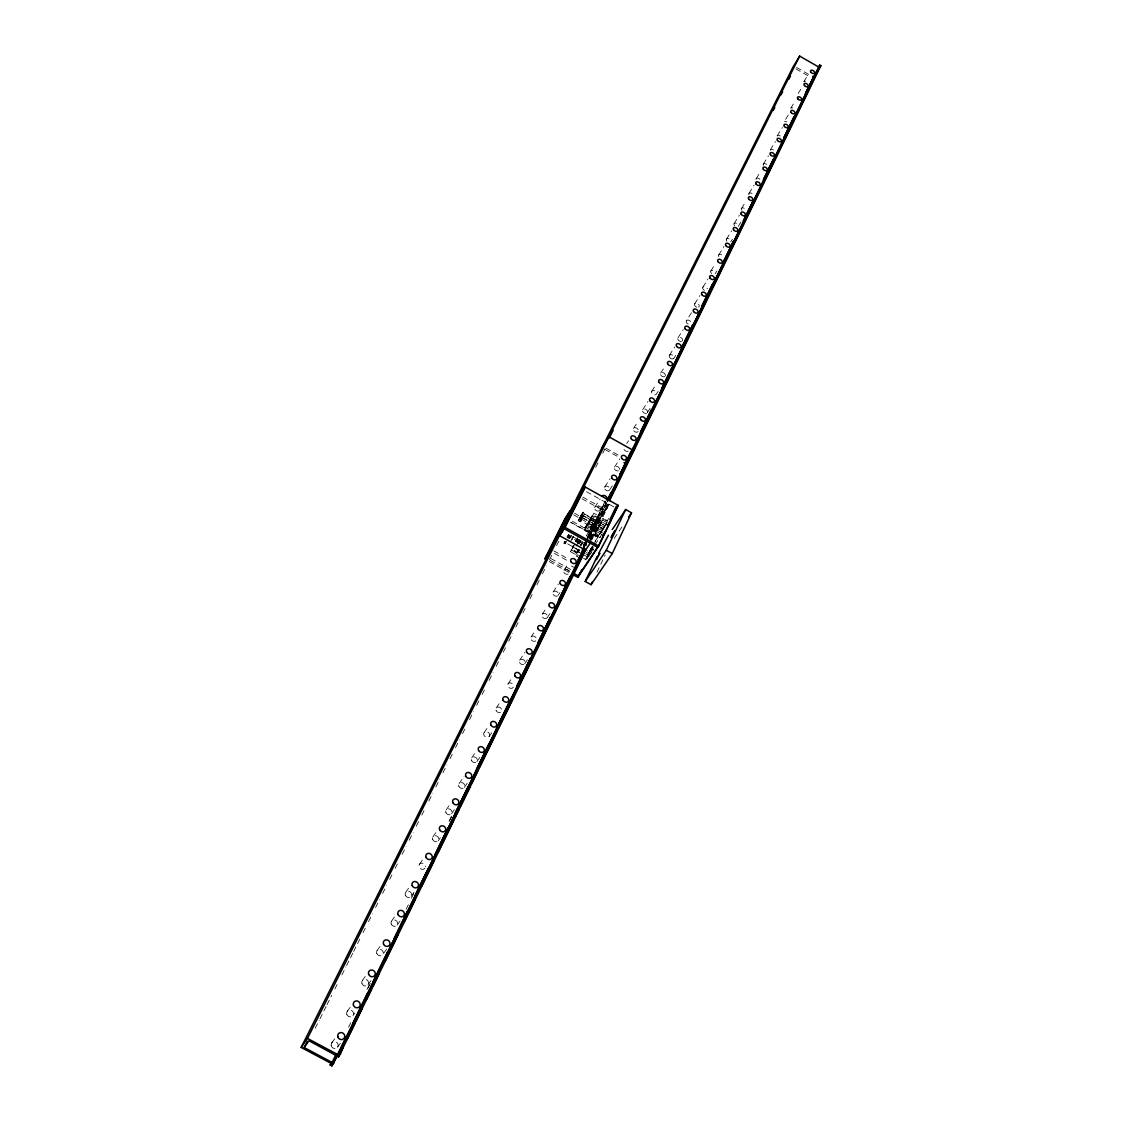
<?xml version="1.0" encoding="UTF-8"?>
<svg xmlns="http://www.w3.org/2000/svg" width="1122" height="1122" viewBox="0 0 1122 1122"><rect width="100%" height="100%" fill="white"/><g stroke="black" fill="none" stroke-linecap="round" stroke-linejoin="round"><path stroke-width="0.75" stroke-dasharray="5 3.75" d="M583.174 512.207L581.07 516.386M581.196 516.162L582.556 513.259L605.529 526.022M580.747 516.12L583.061 512.249L584.239 512.782L579.485 521.393L584.225 512.782M579.457 521.393L578.391 520.79L579.892 517.705M578.377 520.762L582.57 513.315M601.673 534.395L596.315 531.421L598.012 527.943M607.03 524.745L601.673 521.772L599.569 526.12M602.5 532.978L597.114 529.977L597.802 528.336M589.064 521.309L586.652 526.064L592.051 529.079L597.423 519.416L592.023 516.415L589.807 520.005M569.724 535.376L568.195 538.574M595.389 522.586L596.595 520.846L595.025 524.184M566.961 537.27L568.644 534.717L567.592 537.129M567.466 537.186L568.069 535.797L589.204 547.494M592.051 529.079L594.183 524.717M566.54 541.519L565.011 543.791L566.077 541.379M579.639 550.509L564.534 542.15L564.801 541.407M592.051 516.555L590.354 519.907M565.011 543.791L563.931 543.174L564.745 541.323M590.326 551.239L586.932 556.638L588.812 552.725M580.733 544.927L581.897 543.244L581.21 544.899M581.897 543.244L576.61 540.313L576.259 541.281M578.209 549.934L572.921 547.003L573.44 545.699M578.461 549.962C576.974 553.889 569.401 548.378 573.412 545.488M577.914 549.962L577.423 551.365M582.388 542.782L581.014 545.292M596.988 572.22L605.151 555.067M590.901 517.508L587.493 524.647L589.162 522.081M592.991 548.896L590.957 553.104L587.213 550.86M608.545 518.434L603.538 528.827L597.577 525.461M594.576 534.675L595.389 532.992L600.747 535.965L599.933 537.662L594.576 534.675L599.344 527.003L603.384 529.233M604.015 529.191L598.671 526.232L603.44 518.546L607.465 520.776M586.778 558.686L594.295 543.146M595.053 541.589L607.745 521.183M586.89 558.952L592.893 546.526M593.552 545.166L598.152 535.643L570.158 520.103M589.064 537.999L606.09 503.105M589.331 538.013L606.189 503.371M589.008 539.345L606.637 503.091M589.387 538.7L590.495 536.428L592.654 537.62L591.546 539.906M586.371 535.741L605.263 506.064L607.395 507.242L605.782 510.58L588.461 536.905L586.371 535.741L605.263 506.064M589.877 519.206L586.75 525.306L594.169 529.43L598.307 521.618L582.43 512.796L578.265 520.608L580.383 521.786L584.548 513.974L580.383 521.786M594.169 529.43L598.307 521.618M590.186 539.037L600.621 517.565L598.503 516.386L588.04 537.845M590.452 538.77L607.297 504.129M590.396 540.117L608.012 503.862M591.743 539.977L598.082 526.919L602.598 529.43M588.854 538.7L602.191 518.462L609.891 502.586L590.845 531.576M598.671 526.232L603.44 518.546M577.283 554.478L576.456 556.189L577.521 556.778L578.349 555.067L577.283 554.478L576.428 555.783L577.493 556.372M580.495 552.936L578.377 551.758L579.471 549.514M592.079 524.198L590.41 527.172L591.266 525.867L592.318 526.442L593.131 524.787L592.079 524.198L591.462 527.761L592.318 526.442M586.399 539.163L583.356 545.685L584.436 546.288L585.263 544.577L584.197 543.974L583.328 545.306L584.394 545.895M587.143 537.634L594.618 522.319L596.722 523.483M598.994 513.638L598.377 517.228L597.311 516.639L598.994 513.638L600.046 514.227L595.221 522.179L583.622 515.84L582.346 517.831L589.751 521.94L591.953 518.098L589.751 521.94M348.577 1027.233L350.891 1022.521M366.992 989.492L370.064 983.195M406.122 909.269L408.422 904.556M411.479 898.259L413.78 893.547M449.066 821.192L451.367 816.465M583.314 545.937L584.843 542.796M587.914 536.498L604.786 501.899M368.114 987.949L370.414 983.223M449.459 821.122L451.759 816.409M583.735 545.713L585.263 542.571M586.035 540.986L605.221 501.646M585.53 542.599L583.145 547.382L587.9 540.145M586.287 541.014L605.473 501.66M583.552 547.045L587.297 539.373M584.211 547.592L587.619 540.58M589.288 537.27L606.146 502.656M577.872 543.413L579.331 540.439M584.913 529.318L589.667 521.618L584.913 529.318L590.284 532.305L595.053 524.605L591.112 530.608L585.74 527.635M578.433 542.922L579.878 539.948M592.977 514.872L593.804 513.189L599.162 516.162L598.335 517.845L592.977 514.872L589.05 520.889L594.394 523.862M579.457 542.936L580.747 540.972L573.258 536.821L571.982 538.798L579.457 542.936L580.397 541.028M575.011 544.086L570.383 551.617L575.67 554.548L578.405 549.948M590.747 550.187L591.406 548.518L590.228 550.187M570.719 541.337L574.198 534.913L571.996 539.359M600.214 524.872L600.873 523.231L606.231 526.204M569.317 538.672L570.775 535.699L586.792 544.577M569.85 538.167L571.322 535.208M578.265 520.608L582.43 512.796M586.75 525.306L588.826 521.744M590.551 519.514L591.224 517.859L590.032 519.612M315.254 1028.215L319.167 1020.375M319.952 1018.818L326.221 1006.28M327.007 1004.709L331.705 995.312M334.847 989.043L338.76 981.217M341.887 974.948L345.814 967.108M346.586 965.551L352.855 953.013M353.64 951.442L359.91 938.904M363.051 932.648L365.393 927.936M368.535 921.681L372.448 913.841M375.575 907.572L379.502 899.746M382.63 893.477L386.543 885.637M389.685 879.368L392.027 874.669M395.168 868.4L399.081 860.574M402.209 854.305L406.136 846.465M409.264 840.21L413.191 832.37M416.318 826.101L418.674 821.402M421.802 815.133L425.715 807.307M428.856 801.038L432.769 793.198M435.897 786.929L439.824 779.103M442.952 772.834L446.865 764.994M450.006 758.738L452.362 754.026M455.49 747.771L459.403 739.931M462.545 733.662L466.457 725.836M469.585 719.567L473.512 711.727M476.64 705.458L478.996 700.759M482.123 694.49L486.036 686.664M489.178 680.395L493.091 672.555M496.233 666.3L500.146 658.46M503.273 652.191L505.629 647.492M508.757 641.223L512.684 633.397M515.811 627.128L519.724 619.288M522.866 613.019L525.208 608.32M529.921 598.924L532.263 594.225M536.961 584.828L539.317 580.116M542.445 573.861L546.372 566.021M549.5 559.752L551.856 555.053M556.554 545.657L558.896 540.958M595.726 467.313L598.068 462.615M602.78 453.218L605.123 448.52M576.413 541.239L577.423 538.911L575.754 541.281M597.577 528.518L598.222 527.536M600.452 524.703L599.33 526.569M590.326 550.986L590.957 550.032M580.789 545.713L581.42 544.745M593.945 525.152L592.851 527.62L587.493 524.647M590.13 520.327L590.775 519.332M579.737 517.817L580.369 516.821M597.886 527.929L598.461 527.102M590.102 551.421C597.844 536.484 582.304 563.861 589.611 552.29M590.467 519.921L586.764 526.05M593.945 524.928L595.333 522.445M598.222 527.298L600.733 523.357M588.812 552.473L589.499 551.239M590.13 520.538L589.429 521.814M588.938 521.323L589.639 520.075M594.281 524.297L594.997 523.048M598.559 526.681L601.673 521.772M580.803 516.849L580.312 517.873M589.316 520.86L589.99 519.472M599.078 527.017L596.427 531.407M580.677 517.074L579.092 519.626M594.534 525.068L592.851 527.62M598.825 527.452L597.199 529.963M589.765 550.986L590.186 550.032M568.013 537.859L569.696 535.306L568.658 534.717M580.298 517.747L579.106 519.865L601.967 532.473M580.691 544.773L582.136 542.459M595.151 522.978L597.423 519.416M573.777 546.035L572.136 548.434M567.143 537.101L567.998 535.825M803.815 81.682L808.064 74.781M798.177 93.505L802.426 86.604M790.73 108.315L794.993 101.401M788.303 115.033L784.026 121.947A2.356 1.459 32.1 0 1 786.817 121.975M777.223 135.79L782.371 127.487M770.323 149.857L775.484 141.54M763.297 164.149L768.472 155.832M756.172 178.679L760.478 171.736M748.921 193.433L754.11 185.102M741.558 208.426L745.892 201.483M734.068 223.685L739.272 215.354M726.453 239.182L731.67 230.852M718.711 254.946L723.928 246.616M738.29 226.349L740.899 222.184M710.829 270.977L715.191 264.035M730.702 241.875L732.456 239.098M702.835 287.274L708.066 278.957M694.686 303.866L699.932 295.549M715.163 273.712L716.916 270.935M688.319 324.006A2.623 1.809 32.5 0 1 686.327 320.85L691.657 312.421M677.954 337.904L683.228 329.602M669.385 355.379L674.645 347.091M660.648 373.163L665.037 366.263M651.756 391.269L656.146 384.383M673.901 358.227L675.668 355.478M642.696 409.712L647.983 401.452M575.881 541.295L576.624 540.341M573.651 546.007L572.963 546.961M633.481 428.478L637.885 421.62M658.123 391.424L656.356 394.173A2.721 1.949 32.7 0 1 652.415 393.906A2.721 1.949 32.7 0 1 652.667 390.61A2.721 1.949 32.7 0 1 656.468 392.728M626.721 443.499L628.488 440.75M647.338 412.63L650.872 407.146M614.519 467.089L619.807 458.884M604.772 486.934L610.059 478.757M585.852 545.558L586.357 544.801M594.842 507.158L600.13 499.01M575.334 541.547L579.148 535.699M589.611 519.486L593.804 513.189M575.46 541.758L577.367 538.826M584.716 527.761L591.757 516.947M609.597 489.963L613.131 484.522M570.383 551.617L574.183 545.783M576.147 546.091L580.551 539.345M599.709 510.215L605.01 502.081M597.311 516.639L598.18 515.307L599.246 515.896M563.861 570.2L568.265 563.496M575.67 554.548L578.545 550.173M590.032 533.231L609.078 504.241M607.395 507.242L590.074 533.595L587.984 532.431M578.377 551.758L578.994 550.832M583.777 545.18L585.544 542.487M553.132 592.051L558.405 584.043M583.777 546.624L588.573 539.331M583.566 547.606L584.436 546.288M584.029 547.129L587.872 541.309M590.467 538.462L598.082 526.919M595.389 532.992L599.344 527.003M590.733 540.538L592.654 537.62M542.192 614.337L546.582 607.703M558.195 595.235L559.962 592.57M531.015 637.086L535.503 630.326M605.992 524.283L597.353 537.298L570.832 522.572M592.009 546.807L589.26 551.393L592.164 547.031M589.863 552.319L585.193 559.822L589.05 554.016L586.399 552.543M593.384 547.129L590.509 551.463L587.563 549.822M595.025 544.675L602.023 534.156M547.213 617.703L549.948 613.58M519.626 660.283L524.872 652.401M588.363 557.003L593.692 549.009M508 683.957L512.459 677.281M524.745 663.705L527.382 659.778M496.219 707.982L500.58 701.502M614.197 538.462L622.85 525.615M484.101 732.666L488.449 726.229M471.731 757.869L476.051 751.488M489.276 736.355A3.184 2.665 34.7 0 0 486.738 731.726A3.184 2.665 34.7 0 0 484.045 735.457A3.184 2.665 34.7 0 0 489.276 736.355L493.652 729.945M459.08 783.619L464.017 776.382M476.948 761.6L481.31 755.232M446.163 809.916L450.09 804.193M464.368 787.392L468.337 781.627M432.952 836.802L437.846 829.719M451.507 813.745L454.466 809.453M419.46 864.291L423.359 858.681M438.351 840.673L440.329 837.839M405.659 892.383L409.53 886.843M391.536 921.12L395.393 915.65M411.171 896.352L414.102 892.2M377.104 950.516L381.887 943.784M397.118 925.131L400.035 921.05M362.322 980.6L366.137 975.298M383.71 953.237L387.567 947.866M347.203 1011.399L350.99 1006.168M368.03 984.709L371.873 979.422M331.719 1042.913L335.464 1037.794M352.981 1015.55L354.875 1012.956M337.413 1047.331L341.186 1042.226M564.029 543.16L565.165 541.449L564.562 542.136M591.168 517.901L596.595 520.846M554.478 553.455L568.083 560.986M571.561 566.049L573.693 567.227M550.944 558.574L572.01 570.228M550.089 560.271L569.667 571.098M549.261 561.561L568.77 572.36M602.191 518.462L606.679 520.959M602.626 520.229L607.984 523.217M599.485 524.549L604.828 527.508M581.154 514.788L597.002 523.595M574.562 513.231L595.319 524.759M573.735 514.872L594.52 526.414M598.531 528.7L603.917 531.688M579.541 518.616L581.673 519.795M588.04 523.329L595.459 527.452M593.482 533.904L600.971 538.069M570.803 522.221L597.297 536.933M578.714 539.612L582.683 541.814M590.719 548.335L593.734 550.004M576.652 542.277L580.607 544.465M585.684 553.861L588.699 555.544M584.296 555.166L586.932 556.638M571.21 549.934L576.498 552.865M583.482 558.237L586.441 559.878M553.819 550.902L567.423 558.433M606.006 448.225L620.312 456.219M604.884 449.417L619.372 457.495M586.511 491.688L616.539 508.392M582.823 497.116L605.277 509.598M603.65 509.388L605.782 510.58M582.009 498.771L604.478 511.253M796.634 67.474L809.705 74.978M795.849 68.849L810.336 77.152M804.193 81.345A2.3 1.403 32 0 1 805.638 81.331M791.122 107.964A2.342 1.445 32.1 0 1 792.749 107.993M777.111 136.085A2.384 1.487 32.1 0 1 780.323 136M770.225 150.053A2.398 1.515 32.1 0 1 773.437 150.067M763.311 165.439A2.412 1.543 32.1 0 1 764.278 163.63A2.412 1.543 32.1 0 1 767.139 165.046M756.018 179.464A2.44 1.557 32.2 0 1 758.29 178.286A2.44 1.557 32.2 0 1 760.421 180.965M748.991 194.891A2.454 1.585 32.2 0 1 750.197 192.872A2.454 1.585 32.2 0 1 753.171 194.99M741.88 210.319A2.482 1.613 32.2 0 1 742.848 207.85A2.482 1.613 32.2 0 1 745.906 210.389M734.615 225.845A2.496 1.641 32.2 0 1 735.303 223.096A2.496 1.641 32.2 0 1 738.458 225.774M726.888 241.244A2.51 1.669 32.3 0 1 727.337 238.621A2.51 1.669 32.3 0 1 730.717 240.473M718.851 256.629A2.539 1.697 32.3 0 1 720.058 254.329A2.539 1.697 32.3 0 1 723.143 256.658M711.643 273.473A2.567 1.725 32.3 0 1 711.671 270.402A2.567 1.725 32.3 0 1 715.275 272.562M704.406 290.317A2.581 1.753 32.4 0 1 702.653 287.793A2.581 1.753 32.4 0 1 704.84 286.699A2.581 1.753 32.4 0 1 707.323 288.873M696.762 307.162A2.609 1.781 32.4 0 1 694.602 304.02A2.609 1.781 32.4 0 1 698.179 303.992A2.609 1.781 32.4 0 1 698.501 307.148M686.327 320.85A2.623 1.809 32.5 0 1 689.876 320.808A2.623 1.809 32.5 0 1 690.367 323.992M681.559 341.354A2.651 1.851 32.5 0 1 677.828 339.125A2.651 1.851 32.5 0 1 680.507 337.413A2.651 1.851 32.5 0 1 682.372 340.836M664.827 376.445A2.693 1.907 32.6 0 1 660.69 374.944A2.693 1.907 32.6 0 1 662.779 372.504A2.693 1.907 32.6 0 1 665.276 375.926M646.553 413.261A2.749 1.978 32.7 0 1 642.611 411.283A2.749 1.978 32.7 0 1 644.94 409.011A2.749 1.978 32.7 0 1 647.464 412.377M638.166 431.437A2.777 2.02 32.8 0 1 634.239 431.283A2.777 2.02 32.8 0 1 634.225 427.861A2.777 2.02 32.8 0 1 638.152 429.628M628.292 451.1A2.791 2.062 32.8 0 1 624.968 450.553A2.791 2.062 32.8 0 1 624.084 447.608M618.474 470.763A2.819 2.09 32.9 0 1 614.421 468.73A2.819 2.09 32.9 0 1 616.848 466.317A2.819 2.09 32.9 0 1 619.428 469.823M579.261 552.038A2.931 2.258 33.3 0 1 578.643 552.557M577.802 552.809A2.931 2.258 33.3 0 1 574.198 550.341A2.931 2.258 33.3 0 1 576.526 547.873M567.998 574.113A2.959 2.3 33.4 0 1 563.665 571.771A2.959 2.3 33.4 0 1 566.876 569.471A2.959 2.3 33.4 0 1 568.686 573.623M546.975 617.956A3.015 2.398 33.7 0 1 542.277 616.749A3.015 2.398 33.7 0 1 544.338 613.355A3.015 2.398 33.7 0 1 547.508 617.086M535.727 640.844A3.057 2.454 33.8 0 1 531.113 639.54A3.057 2.454 33.8 0 1 533.006 636.062A3.057 2.454 33.8 0 1 536.47 639.484M513.357 687.113A3.114 2.553 34.2 0 1 508.631 687.253A3.114 2.553 34.2 0 1 509.304 682.989A3.114 2.553 34.2 0 1 513.553 685.822M424.915 868.204A3.352 2.959 36.7 0 1 419.628 867.825A3.352 2.959 36.7 0 1 421.241 863.183A3.352 2.959 36.7 0 1 425.406 866.801M669.553 357.329A2.679 1.879 32.5 0 0 673.831 358.339A2.679 1.879 32.5 0 0 671.545 354.748A2.679 1.879 32.5 0 0 669.553 357.329M604.898 489.108A2.847 2.132 33 0 0 609.512 490.09A2.847 2.132 33 0 0 607.128 486.149A2.847 2.132 33 0 0 604.898 489.108M594.969 509.374A2.875 2.174 33.1 0 0 599.611 510.342A2.875 2.174 33.1 0 0 597.227 506.345A2.875 2.174 33.1 0 0 594.969 509.374M591.883 519.206A2.917 2.216 33.2 0 0 596.624 520.187A2.917 2.216 33.2 0 0 594.197 516.12A2.917 2.216 33.2 0 0 591.883 519.206M584.828 530.019A2.903 2.216 33.2 0 0 589.541 530.987A2.903 2.216 33.2 0 0 587.129 526.933A2.903 2.216 33.2 0 0 584.828 530.019M553.23 594.422A2.987 2.356 33.5 0 0 558.111 595.375A2.987 2.356 33.5 0 0 555.656 591.14A2.987 2.356 33.5 0 0 553.23 594.422M519.528 662.415A3.086 2.496 34 0 0 524.507 663.972A3.086 2.496 34 0 0 522.67 659.385A3.086 2.496 34 0 0 519.528 662.415M496.176 710.731A3.142 2.609 34.4 0 0 501.352 711.629A3.142 2.609 34.4 0 0 498.827 707.07A3.142 2.609 34.4 0 0 496.176 710.731M471.563 760.52A3.212 2.721 35 0 0 476.836 761.754A3.212 2.721 35 0 0 474.62 756.943A3.212 2.721 35 0 0 471.563 760.52M458.898 786.312A3.254 2.777 35.3 0 0 464.242 787.546A3.254 2.777 35.3 0 0 462.012 782.651A3.254 2.777 35.3 0 0 458.898 786.312M445.967 812.679A3.282 2.833 35.7 0 0 451.381 813.899A3.282 2.833 35.7 0 0 449.137 808.92A3.282 2.833 35.7 0 0 445.967 812.679M432.755 839.607A3.324 2.903 36.2 0 0 438.225 840.827A3.324 2.903 36.2 0 0 435.981 835.764A3.324 2.903 36.2 0 0 432.755 839.607M405.421 895.314A3.394 3.029 37.4 0 0 411.045 896.52A3.394 3.029 37.4 0 0 408.773 891.275A3.394 3.029 37.4 0 0 405.421 895.314M391.298 924.107A3.436 3.1 38.2 0 0 396.992 925.313A3.436 3.1 38.2 0 0 394.706 919.97A3.436 3.1 38.2 0 0 391.298 924.107M376.838 953.574A3.478 3.17 39.2 0 0 382.602 954.766A3.478 3.17 39.2 0 0 380.316 949.338A3.478 3.17 39.2 0 0 376.838 953.574M361.957 983.489A3.52 3.24 40.5 0 0 367.736 985.074A3.52 3.24 40.5 0 0 365.842 979.422A3.52 3.24 40.5 0 0 361.957 983.489M346.81 1014.344A3.562 3.31 42.2 0 0 352.673 1015.929A3.562 3.31 42.2 0 0 350.765 1010.179A3.562 3.31 42.2 0 0 346.81 1014.344M331.242 1045.676A3.604 3.394 44.6 0 0 337.077 1047.682A3.604 3.394 44.6 0 0 335.59 1041.721A3.604 3.394 44.6 0 0 331.242 1045.676"/><path stroke-width="1.5" d="M614.73 531.225L611.139 537.55L611.897 535.741M598.082 555.895L596.245 559.696L599.765 553.356M599.709 553.398L598.587 555.039M597.142 556.554L585.221 581.462L591.056 584.688L612.247 553.553L631.518 512.782L625.669 509.528L612.261 529.542M585.221 581.462L606.273 550.243L625.669 509.528M591.056 584.688L592.542 581.575M573.272 574.843L577.774 577.339L598.685 546.035L618.222 505.391L585.193 487.004L579.008 497.102L583.51 490.019M598.643 553.441L608.433 535.264M617.338 506.723L597.802 547.368L564.142 528.7L584.338 488.365M577.774 577.339L580.018 572.669M581.631 569.836L578.629 576.063L574.113 573.566M585.81 549.57L338.648 1056.868L336.909 1055.942L347.035 1035.255M353.009 1022.885L367.721 992.746M372.925 981.946L387.651 951.821M393.626 939.451L407.581 910.882M415.084 895.37L428.281 868.372M435.013 854.431L448.211 827.433M454.943 813.506L468.126 786.508M476.401 769.426L488.827 743.998M496.485 728.248L508.757 703.059M517.018 685.991L530.215 658.979M538.476 641.91L550.145 618.04M558.405 600.971L570.832 575.53M578.335 560.046L583.103 550.341M607.451 500.216L611.294 492.348M619.891 474.774L631.391 451.156M640.424 432.517L651.335 410.189M661.896 388.408L671.868 367.918M681.839 347.441L692.751 325.114M701.783 306.474L713.452 282.576M723.255 262.366L733.395 241.623M743.367 221.146L753.339 200.656M763.9 178.875L774.04 158.118M783.843 137.908L793.983 117.165M805.316 93.799L813.927 76.198M337.806 1055.241L331.902 1065.9L330.177 1064.988L331.285 1063.488L301.159 1047.429L307.484 1038.425L337.876 1054.638L583.959 549.037M607.731 500.216L819.761 65.076L820.841 65.707L609.541 500.707M337.876 1054.638L584.394 548.798M607.409 501.52L819.761 65.076M338.648 1056.868L343.234 1047.415M347.063 1039.547L354.72 1023.797M356.249 1020.655L362.364 1008.047M366.193 1000.179L371.55 989.155M373.079 986L379.208 973.405M385.337 960.811L398.338 934.037M404.467 921.443L415.182 899.395M421.311 886.801L434.312 860.027M438.141 852.145L453.456 820.659M454.985 817.503L458.814 809.635M460.343 806.48L470.286 786.017M471.815 782.861L477.944 770.267M479.473 767.111L497.074 730.899M498.603 727.743L513.918 696.257M517.747 688.375L533.048 656.889M536.877 649.007L552.178 617.507M553.721 614.365L584.324 551.379M609.583 499.402L612.654 493.105M614.183 489.963L632.542 452.166L631.209 451.423M633.313 450.595L817.91 70.784M330.177 1064.988L331.705 1061.833M307.316 1041.272L304.188 1047.541L332.084 1062.422L336.081 1054.329M331.902 1065.9L336.488 1056.461M516.513 686.734L530.299 658.404M537.957 642.682L550.215 617.507M558.644 600.2L570.144 576.596M578.559 559.289L583.16 549.85M607.675 499.5L610.733 493.203M619.933 474.326L630.662 452.292M640.634 431.802L651.377 409.754M661.349 389.264L671.321 368.787M682.064 346.726L692.793 324.679M702.007 305.773L712.736 283.712M723.48 261.65L733.451 241.174M743.423 220.697L753.395 200.207M763.367 179.73L773.339 159.254M784.082 137.193L794.053 116.716M805.568 93.084L813.843 76.997L812.777 76.38M307.484 1038.425L799.663 56.1L818.597 66.969M585.6 550.117L559.654 535.741L564.997 526.989M609.274 438.029L613.201 430.203M773.212 110.517L774.783 107.389M781.052 94.851L782.623 91.724M788.906 79.185L790.477 76.044M559.654 535.741L565.011 527.354L585.193 487.004M545.587 557.774L565.74 517.649M301.159 1047.429L792.945 67.18L799.663 56.1M611.995 535.531L613.103 533.497M613.243 533.287L614.716 531.127M818.667 69.213L820.841 65.707M601.995 447.804L608.923 436.781L632.261 449.81L633.481 447.93L634.814 448.688L633.299 451.002M564.913 519.29L570.116 510.762L564.913 518.953L544.759 559.079L550.804 549.233L546.442 556.077M578.237 559.457L584.001 550.72M578.489 559.962L584.267 551.225M579.611 558.714L581.519 555.825M583.426 552.95L586.273 548.63M579.737 558.98L590.2 543.16M615.417 509.612L618.222 505.391M607.409 525.587L610.943 520.271L609.877 519.682L616.315 506.288L617.38 506.892M607.773 525.517L609.681 522.628M602.738 535.418L605.614 531.099M579.457 574.338L598.629 545.643M628.629 517.06L631.518 512.782M304.188 1047.541L308.985 1040.753L336.909 1055.942M332.084 1062.422L333.977 1063.123M339.012 1053.109L340.751 1054.035M565.011 527.354L598.685 546.035M606.273 550.243L612.247 553.553M582.066 550.103L584.211 551.295M626.202 459.136L627.535 459.88L625.291 463.316L623.972 462.573M601.813 496.429A2.889 2.174 33.1 0 1 605.726 496.148A2.889 2.174 33.1 0 1 606.371 499.837M810.926 72.271A2.314 1.403 32 0 0 814.53 73.112A2.314 1.403 32 0 0 812.244 70.237A2.314 1.403 32 0 0 810.926 72.271M804.46 85.496A2.342 1.417 32.1 0 0 808.078 86.338A2.342 1.417 32.1 0 0 805.778 83.435A2.342 1.417 32.1 0 0 804.46 85.496M797.882 98.932A2.356 1.445 32.1 0 0 801.529 99.774A2.356 1.445 32.1 0 0 799.229 96.829A2.356 1.445 32.1 0 0 797.882 98.932M791.192 112.579A2.37 1.459 32.1 0 0 794.881 113.406A2.37 1.459 32.1 0 0 792.553 110.447A2.37 1.459 32.1 0 0 791.192 112.579M784.404 126.435A2.398 1.487 32.1 0 0 788.135 127.277A2.398 1.487 32.1 0 0 785.793 124.276A2.398 1.487 32.1 0 0 784.404 126.435M777.518 140.516A2.412 1.515 32.1 0 0 781.277 141.344A2.412 1.515 32.1 0 0 778.92 138.315A2.412 1.515 32.1 0 0 777.518 140.516M770.505 154.822A2.426 1.529 32.2 0 0 774.306 155.649A2.426 1.529 32.2 0 0 771.936 152.592A2.426 1.529 32.2 0 0 770.505 154.822M763.381 169.366A2.454 1.557 32.2 0 0 767.21 170.193A2.454 1.557 32.2 0 0 764.825 167.094A2.454 1.557 32.2 0 0 763.381 169.366M756.144 184.148A2.468 1.585 32.2 0 0 760.015 184.962A2.468 1.585 32.2 0 0 757.616 181.834A2.468 1.585 32.2 0 0 756.144 184.148M748.795 199.169A2.496 1.613 32.2 0 0 752.694 199.982A2.496 1.613 32.2 0 0 750.281 196.813A2.496 1.613 32.2 0 0 748.795 199.169M741.221 214.316A2.51 1.641 32.3 0 0 745.19 215.354A2.51 1.641 32.3 0 0 742.988 212.086A2.51 1.641 32.3 0 0 741.221 214.316M733.606 229.842A2.539 1.669 32.3 0 0 737.617 230.88A2.539 1.669 32.3 0 0 735.415 227.57A2.539 1.669 32.3 0 0 733.606 229.842M725.878 245.634A2.553 1.697 32.3 0 0 729.931 246.658A2.553 1.697 32.3 0 0 727.701 243.32A2.553 1.697 32.3 0 0 725.878 245.634M718.01 261.692A2.581 1.725 32.3 0 0 722.105 262.716A2.581 1.725 32.3 0 0 719.861 259.336A2.581 1.725 32.3 0 0 718.01 261.692M710.016 278.018A2.595 1.753 32.4 0 0 714.139 279.055A2.595 1.753 32.4 0 0 711.895 275.633A2.595 1.753 32.4 0 0 710.016 278.018M701.867 294.637A2.623 1.781 32.4 0 0 706.047 295.675A2.623 1.781 32.4 0 0 703.775 292.197A2.623 1.781 32.4 0 0 701.867 294.637M693.592 311.551A2.637 1.809 32.5 0 0 697.8 312.575A2.637 1.809 32.5 0 0 695.528 309.069A2.637 1.809 32.5 0 0 693.592 311.551M685.163 328.76A2.665 1.851 32.5 0 0 689.413 329.784A2.665 1.851 32.5 0 0 687.127 326.221A2.665 1.851 32.5 0 0 685.163 328.76M676.58 346.277A2.693 1.879 32.6 0 0 680.872 347.301A2.693 1.879 32.6 0 0 678.572 343.697A2.693 1.879 32.6 0 0 676.58 346.277M667.842 364.117A2.721 1.907 32.6 0 0 672.19 365.127A2.721 1.907 32.6 0 0 669.876 361.48A2.721 1.907 32.6 0 0 667.842 364.117M658.951 382.265A2.735 1.949 32.7 0 0 663.34 383.289A2.735 1.949 32.7 0 0 661.012 379.587A2.735 1.949 32.7 0 0 658.951 382.265M649.904 400.75A2.763 1.992 32.7 0 0 654.336 401.774A2.763 1.992 32.7 0 0 651.994 398.015A2.763 1.992 32.7 0 0 649.904 400.75M640.676 419.586A2.791 2.02 32.8 0 0 645.164 420.596A2.791 2.02 32.8 0 0 642.808 416.795A2.791 2.02 32.8 0 0 640.676 419.586M631.279 438.758A2.819 2.062 32.8 0 0 635.809 439.768A2.819 2.062 32.8 0 0 633.439 435.911A2.819 2.062 32.8 0 0 631.279 438.758M621.714 458.309A2.847 2.104 32.9 0 0 626.286 459.305A2.847 2.104 32.9 0 0 623.902 455.406A2.847 2.104 32.9 0 0 621.714 458.309M611.967 478.224A2.875 2.146 33 0 0 616.595 479.22A2.875 2.146 33 0 0 614.183 475.251A2.875 2.146 33 0 0 611.967 478.224M571.014 561.813A2.987 2.314 33.4 0 0 575.867 562.781A2.987 2.314 33.4 0 0 573.398 558.588A2.987 2.314 33.4 0 0 571.014 561.813M560.271 583.749A3.015 2.356 33.5 0 0 565.179 584.716A3.015 2.356 33.5 0 0 562.697 580.467A3.015 2.356 33.5 0 0 560.271 583.749M549.317 606.132A3.043 2.398 33.7 0 0 554.268 607.086A3.043 2.398 33.7 0 0 551.786 602.78A3.043 2.398 33.7 0 0 549.317 606.132M538.125 628.965A3.071 2.454 33.8 0 0 543.146 629.919A3.071 2.454 33.8 0 0 540.636 625.543A3.071 2.454 33.8 0 0 538.125 628.965M526.709 652.275A3.1 2.51 34 0 0 531.786 653.228A3.1 2.51 34 0 0 529.261 648.768A3.1 2.51 34 0 0 526.709 652.275M515.054 676.075A3.142 2.553 34.2 0 0 520.201 677.001A3.142 2.553 34.2 0 0 517.663 672.485A3.142 2.553 34.2 0 0 515.054 676.075M503.161 700.366A3.17 2.609 34.4 0 0 508.364 701.292A3.17 2.609 34.4 0 0 505.812 696.706A3.17 2.609 34.4 0 0 503.161 700.366M491.001 725.177A3.198 2.665 34.7 0 0 496.275 726.088A3.198 2.665 34.7 0 0 493.708 721.432A3.198 2.665 34.7 0 0 491.001 725.177M478.589 750.52A3.24 2.721 34.9 0 0 483.933 751.417A3.24 2.721 34.9 0 0 481.352 746.691A3.24 2.721 34.9 0 0 478.589 750.52M465.911 776.41A3.268 2.777 35.3 0 0 471.31 777.308A3.268 2.777 35.3 0 0 468.716 772.483A3.268 2.777 35.3 0 0 465.911 776.41M452.853 802.665A3.31 2.847 35.6 0 0 458.295 803.913A3.31 2.847 35.6 0 0 456.037 798.906A3.31 2.847 35.6 0 0 452.853 802.665M439.614 829.705A3.352 2.903 36.1 0 0 445.125 830.939A3.352 2.903 36.1 0 0 442.853 825.848A3.352 2.903 36.1 0 0 439.614 829.705M426.065 857.362A3.38 2.973 36.6 0 0 431.647 858.582A3.38 2.973 36.6 0 0 429.375 853.407A3.38 2.973 36.6 0 0 426.065 857.362M412.209 885.637A3.422 3.043 37.2 0 0 417.875 886.857A3.422 3.043 37.2 0 0 415.589 881.583A3.422 3.043 37.2 0 0 412.209 885.637M398.044 914.556A3.464 3.114 38 0 0 403.78 915.776A3.464 3.114 38 0 0 401.48 910.405A3.464 3.114 38 0 0 398.044 914.556M383.542 944.149A3.506 3.184 39 0 0 389.362 945.355A3.506 3.184 39 0 0 387.048 939.899A3.506 3.184 39 0 0 383.542 944.149M368.619 974.219A3.548 3.254 40.2 0 0 374.453 975.817A3.548 3.254 40.2 0 0 372.518 970.137A3.548 3.254 40.2 0 0 368.619 974.219M353.43 1005.214A3.59 3.338 41.8 0 0 359.335 1006.827A3.59 3.338 41.8 0 0 357.413 1001.034A3.59 3.338 41.8 0 0 353.43 1005.214M337.806 1036.728A3.632 3.408 44.1 0 0 343.683 1038.748A3.632 3.408 44.1 0 0 342.168 1032.745A3.632 3.408 44.1 0 0 337.806 1036.728"/></g></svg>
